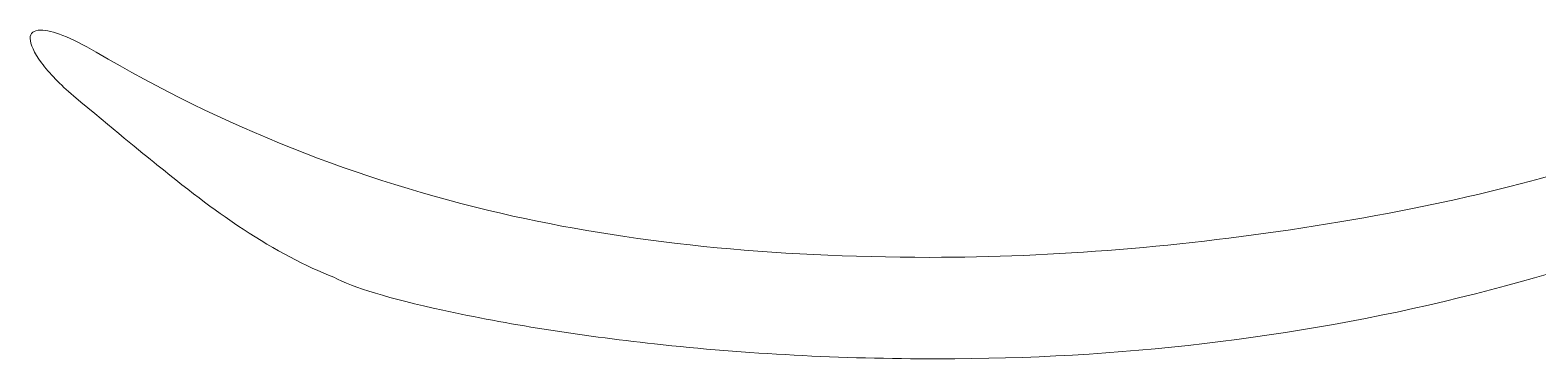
# Model space of a CAD drawing. Extents: x 1315 to 1416, y 473 to 837.
# Drawn here: x 1402.0504 to 1402.4062, y 484.3353 to 484.4128 of the extents above; entities that cross this region are included whole.
import ezdxf

# ---------------------------------------------------------------- set-up
doc = ezdxf.new("R2010")
doc.units = 0
doc.header["$MEASUREMENT"] = 0
doc.layers.add('Dim', color=252, linetype='CONTINUOUS', lineweight=0)
doc.layers.add('UG-Khartosha', color=252, linetype='CONTINUOUS', lineweight=20)

# ---------------------------------------------------------------- blocks, each defined once
blk = doc.blocks.new('fghty')
at = {"layer": 'UG-Khartosha'}
for points, knots in [([(-278.07402, -82.31829), (-278.07593, -82.31573), (-278.07686, -82.31367), (-278.07686, -82.31223), (-278.07686, -82.31223), (-278.07686, -82.31088), (-278.07602, -82.31018), (-278.0743, -82.31018), (-278.0743, -82.31018), (-278.07281, -82.31018), (-278.07099, -82.3106), (-278.06875, -82.31148)], [0.3928571, 0.3928571, 0.3928571, 0.3928571, 0.4285714, 0.4285714, 0.4285714, 0.4285714, 0.4642857, 0.4642857, 0.4642857, 0.4642857, 0.5, 0.5, 0.5, 0.5]), ([(-277.96025, -82.35553), (-277.9287, -82.3628), (-277.89328, -82.36643), (-277.85403, -82.36643), (-277.85403, -82.36643), (-277.82318, -82.36643), (-277.79135, -82.36383), (-277.75853, -82.35865)], [0.57142857, 0.57142857, 0.57142857, 0.57142857, 0.60714286, 0.60714286, 0.60714286, 0.60714287, 0.64285714, 0.64285714, 0.64285714, 0.64285714]), ([(-277.72269, -82.37641), (-277.76399, -82.38652), (-277.8071, -82.39156), (-277.85198, -82.39156), (-277.85198, -82.39156), (-277.87612, -82.39156), (-277.89952, -82.39034), (-277.92217, -82.38787)], [0.10714286, 0.10714286, 0.10714286, 0.10714286, 0.14285714, 0.14285714, 0.14285714, 0.14285715, 0.17857143, 0.17857143, 0.17857143, 0.17857143])]:
    blk.add_open_spline(points, degree=3, knots=knots, dxfattribs=at)
for points in [[(-278.06875, -82.31148), (-278.06652, -82.31232), (-278.06377, -82.31372), (-278.0605, -82.31563)], [(-278.0605, -82.31563), (-278.02918, -82.33404), (-277.99577, -82.34733), (-277.96025, -82.35553)], [(-278.0661, -82.32645), (-278.06945, -82.3236), (-278.07211, -82.3209), (-278.07402, -82.31829)], [(-278.04545, -82.34351), (-278.04936, -82.34038), (-278.05626, -82.3347), (-278.0661, -82.32645)], [(-277.75853, -82.35865), (-277.72572, -82.35348), (-277.69776, -82.34653), (-277.6746, -82.33791)], [(-277.63595, -82.33912), (-277.65246, -82.35385), (-277.68135, -82.3663), (-277.72269, -82.37641)], [(-278.02406, -82.35949), (-278.0297, -82.35581), (-278.03683, -82.35049), (-278.04545, -82.34351)], [(-278.00164, -82.37133), (-278.00863, -82.36863), (-278.01613, -82.36466), (-278.02406, -82.35949)], [(-277.97461, -82.37953), (-277.98789, -82.37664), (-277.99688, -82.37389), (-278.00164, -82.37133)], [(-277.92217, -82.38787), (-277.94119, -82.38578), (-277.95867, -82.38298), (-277.97461, -82.37953)]]:
    blk.add_open_spline(points, degree=3, dxfattribs=at)

msp = doc.modelspace()

# ---------------------------------------------------------------- block references
at = {"layer": 'Dim', "linetype": 'Continuous', "xscale": 0.952857142857144, "yscale": 0.952857142857144, "zscale": 0.952857142857144}
msp.add_blockref('fghty', (1667.01789, 562.84269), dxfattribs=at)

doc.saveas('drawing.dxf')
